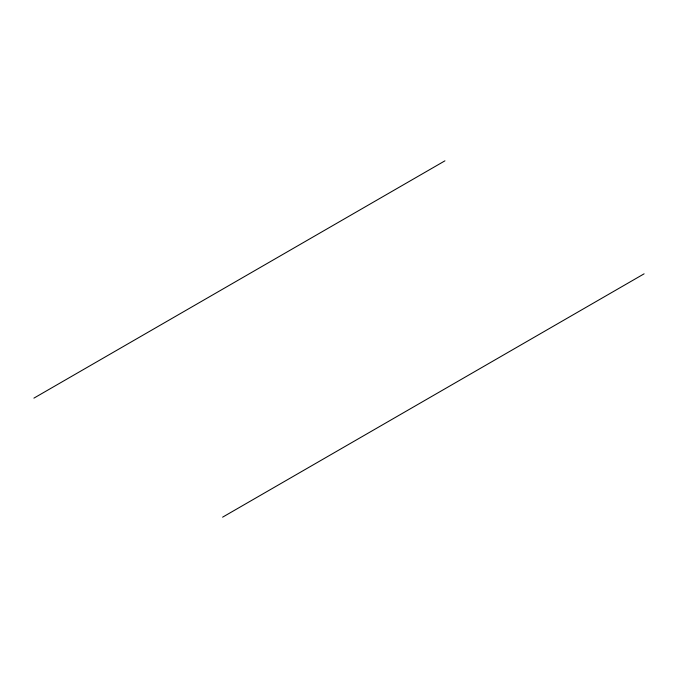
<?xml version="1.0" encoding="UTF-8"?>
<svg xmlns="http://www.w3.org/2000/svg" width="678" height="678" viewBox="0 0 678 678"><rect width="100%" height="100%" fill="white"/><g stroke="black" fill="none" stroke-linecap="round" stroke-linejoin="round"><path stroke-width="1.02" d="M33.9 398.139L444.938 160.83M222.604 517.17L644.1 273.827"/></g></svg>
